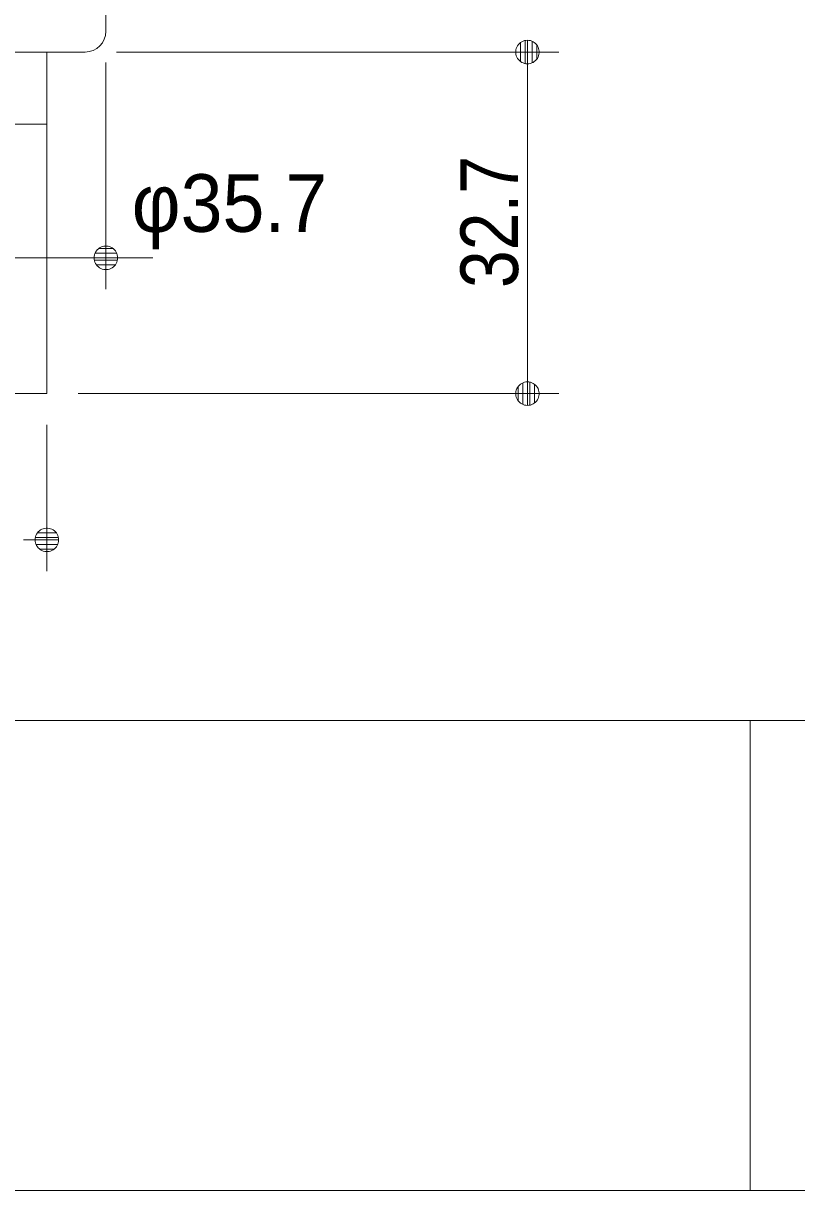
# Model space of a CAD drawing. Units: millimetres, scale not verified. Extents: x -4547 to 4547, y -2284 to 2284.
# Drawn here: x -3301 to -2931, y -2078 to -1519 of the extents above; entities that cross this region are included whole.
import ezdxf
from ezdxf.enums import TextEntityAlignment as Align

# ---------------------------------------------------------------- set-up
doc = ezdxf.new("R2010")
doc.units = ezdxf.units.MM
doc.header["$LTSCALE"] = 20
doc.linetypes.add('CHAIN1', pattern=[8, 5, -1, 1, -1])
doc.linetypes.add('DASHED1', pattern=[1.8, 1.2, -0.6])
for name, color, linetype, lineweight in [('0-0_2寸法-2', 7, 'Continuous', 9), ('0-1_0', 7, 'Continuous', 9), ('0-2_2寸法-1', 7, 'Continuous', 9), ('0-4_3一般', 7, 'Continuous', 9), ('0-5_1図面枠', 7, 'Continuous', 9)]:
    doc.layers.add(name, color=color, linetype=linetype, lineweight=lineweight)
doc.styles.add('ＭＳ Ｐゴシック', font='')
doc.styles.get('ＭＳ Ｐゴシック').set_extended_font_data('MS PGothic')

# ---------------------------------------------------------------- blocks, each defined once
blk = doc.blocks.new('_Dot')
at = {"layer": '0-1_0'}
for p, q in [((-10, 0), (-20, 0)), ((9.78, 2), (-9.78, 2)), ((7.99, 6), (-7.99, 6)), ((9.16, -3.98), (-9.16, -3.98)), ((6, -7.98), (-6, -7.98))]:
    blk.add_line(p, q, dxfattribs=at)
for points in [[(10, 0), (9.92, 1.25), (9.69, 2.49), (9.3, 3.68), (8.76, 4.82), (8.09, 5.88), (7.29, 6.85), (6.37, 7.71), (5.36, 8.44), (4.26, 9.05), (3.09, 9.51), (1.87, 9.82), (0.63, 9.98), (-0.63, 9.98), (-1.87, 9.82), (-3.09, 9.51), (-4.26, 9.05), (-5.36, 8.44), (-6.37, 7.71), (-7.29, 6.85), (-8.09, 5.88), (-8.76, 4.82), (-9.3, 3.68), (-9.69, 2.49), (-9.92, 1.25), (-10, 0), (0, 0)], [(-10, 0), (-9.92, -1.25), (-9.69, -2.49), (-9.3, -3.68), (-8.76, -4.82), (-8.09, -5.88), (-7.29, -6.85), (-6.37, -7.71), (-5.36, -8.44), (-4.26, -9.05), (-3.09, -9.51), (-1.87, -9.82), (-0.63, -9.98), (0.63, -9.98), (1.87, -9.82), (3.09, -9.51), (4.26, -9.05), (5.36, -8.44), (6.37, -7.71), (7.29, -6.85), (8.09, -5.88), (8.76, -4.82), (9.3, -3.68), (9.69, -2.49), (9.92, -1.25), (10, 0), (0, 0)]]:
    blk.add_lwpolyline(points, close=True, dxfattribs=at)
blk = doc.blocks.new('グループ-102')
at = {"layer": '0-4_3一般', "linetype": 'CHAIN1'}
for p, q in [((-40200.9, -29061), (-40200.9, -34556.6)), ((-43390.9, -30899), (-43390.9, -31361)), ((-40200.9, -30899), (-40200.9, -31361)), ((-43159.9, -31130), (-43621.9, -31130)), ((-39969.9, -31130), (-40431.9, -31130))]:
    blk.add_line(p, q, dxfattribs=at)
at = {"layer": '0-4_3一般'}
for p, q in [((-41785.9, -29450), (-38615.9, -29450)), ((-41985.9, -30450), (-41985.9, -29650)), ((-38415.9, -29650), (-38415.9, -30450)), ((-38615.9, -30650), (-41785.9, -30650)), ((-41420.9, -30920), (-41420.9, -30650)), ((-40200.9, -30920), (-43390.9, -30920)), ((-43390.9, -31340), (-40200.9, -31340))]:
    blk.add_line(p, q, dxfattribs=at)
blk.add_lwpolyline([(-38980.9, -30650), (-38980.9, -33920), (-41420.9, -33920), (-41420.9, -31340), (-38980.9, -31340)], dxfattribs=at)
at = {"layer": '0-4_3一般', "linetype": 'DASHED1'}
for centre in [(-43390.9, -31130), (-40200.9, -31130)]:
    blk.add_circle(centre, 210, dxfattribs=at)
at = {"layer": '0-4_3一般'}
for centre, radius, start, end in [((-41785.9, -29650), 200, 90, 180), ((-38615.9, -29650), 200, 0, 90), ((-41785.9, -30450), 200, 180, 270), ((-38615.9, -30450), 200, 270, 0), ((-43390.9, -31130), 210, 90, 180), ((-40200.9, -31130), 210, 0, 90), ((-43390.9, -31130), 210, 180, 270), ((-40200.9, -31130), 210, 270, 0)]:
    blk.add_arc(centre, radius, start, end, dxfattribs=at)
blk = doc.blocks.new('グループ-108')
at = {"layer": '0-4_3一般'}
blk.add_blockref('グループ-102', (0, 0), dxfattribs=at)
blk = doc.blocks.new('グループ-114')
at = {"layer": '0-5_1図面枠'}
for p, q in [((-60000, -37050), (60000, -37050)), ((-32250, -37050), (-32250, -41550))]:
    blk.add_line(p, q, dxfattribs=at)
blk.add_lwpolyline([(-60000, 41550), (60000, 41550), (60000, -41550), (-60000, -41550)], close=True, dxfattribs=at)
blk = doc.blocks.new('図面枠')
at = {"layer": '0-5_1図面枠'}
blk.add_blockref('グループ-114', (0, 0), dxfattribs=at)

msp = doc.modelspace()

# ---------------------------------------------------------------- linework, layer by layer
at = {"layer": '0-0_2寸法-2'}
for p, q in [((-3261.42, -1537.5), (-3261.42, -1646)), ((-3439.92, -1631), (-3261.42, -1631)), ((-3250.17, -1631), (-3238.91, -1631))]:
    msp.add_line(p, q, dxfattribs=at)
at = {"layer": '0-2_2寸法-1'}
for p, q in [((-3256.42, -1532.5), (-3044.67, -1532.5)), ((-3059.67, -1543.76), (-3059.67, -1684.74)), ((-3274.67, -1696), (-3044.67, -1696)), ((-3289.67, -1711), (-3289.67, -1781))]:
    msp.add_line(p, q, dxfattribs=at)

# ---------------------------------------------------------------- block references
at = {"layer": '0-0_2寸法-2', "xscale": 0.5627563, "yscale": 0.5627563, "rotation": 180}
msp.add_blockref('_Dot', (-3261.42, -1631), dxfattribs=at)
at = {"layer": '0-2_2寸法-1', "xscale": 0.5627563, "yscale": 0.5627563}
for p, rotation in [((-3059.67, -1532.5), 90), ((-3059.67, -1696), 270)]:
    msp.add_blockref('_Dot', p, dxfattribs=dict(at, rotation=rotation))
msp.add_blockref('_Dot', (-3289.67, -1766), dxfattribs=at)
at = {"layer": '0-4_3一般', "xscale": 0.05, "yscale": 0.05}
msp.add_blockref('グループ-108', (-1340.62, 0), dxfattribs=at)
at = {"layer": '0-5_1図面枠', "xscale": 0.05, "yscale": 0.05}
msp.add_blockref('図面枠', (-1340.62, 0), dxfattribs=at)

# ---------------------------------------------------------------- texts
at = {"layer": '0-0_2寸法-2', "style": 'ＭＳ Ｐゴシック'}
msp.add_text('φ35.7', height=27.57, dxfattribs=at).set_placement((-3249.06, -1626.83), align=Align.BOTTOM_LEFT)
at = {"layer": '0-2_2寸法-1', "style": 'ＭＳ Ｐゴシック', "width": 0.9}
msp.add_text('32.7', height=27.57, rotation=90, dxfattribs=at).set_placement((-3055.88, -1645.44), align=Align.BOTTOM_LEFT)

doc.saveas('drawing.dxf')
